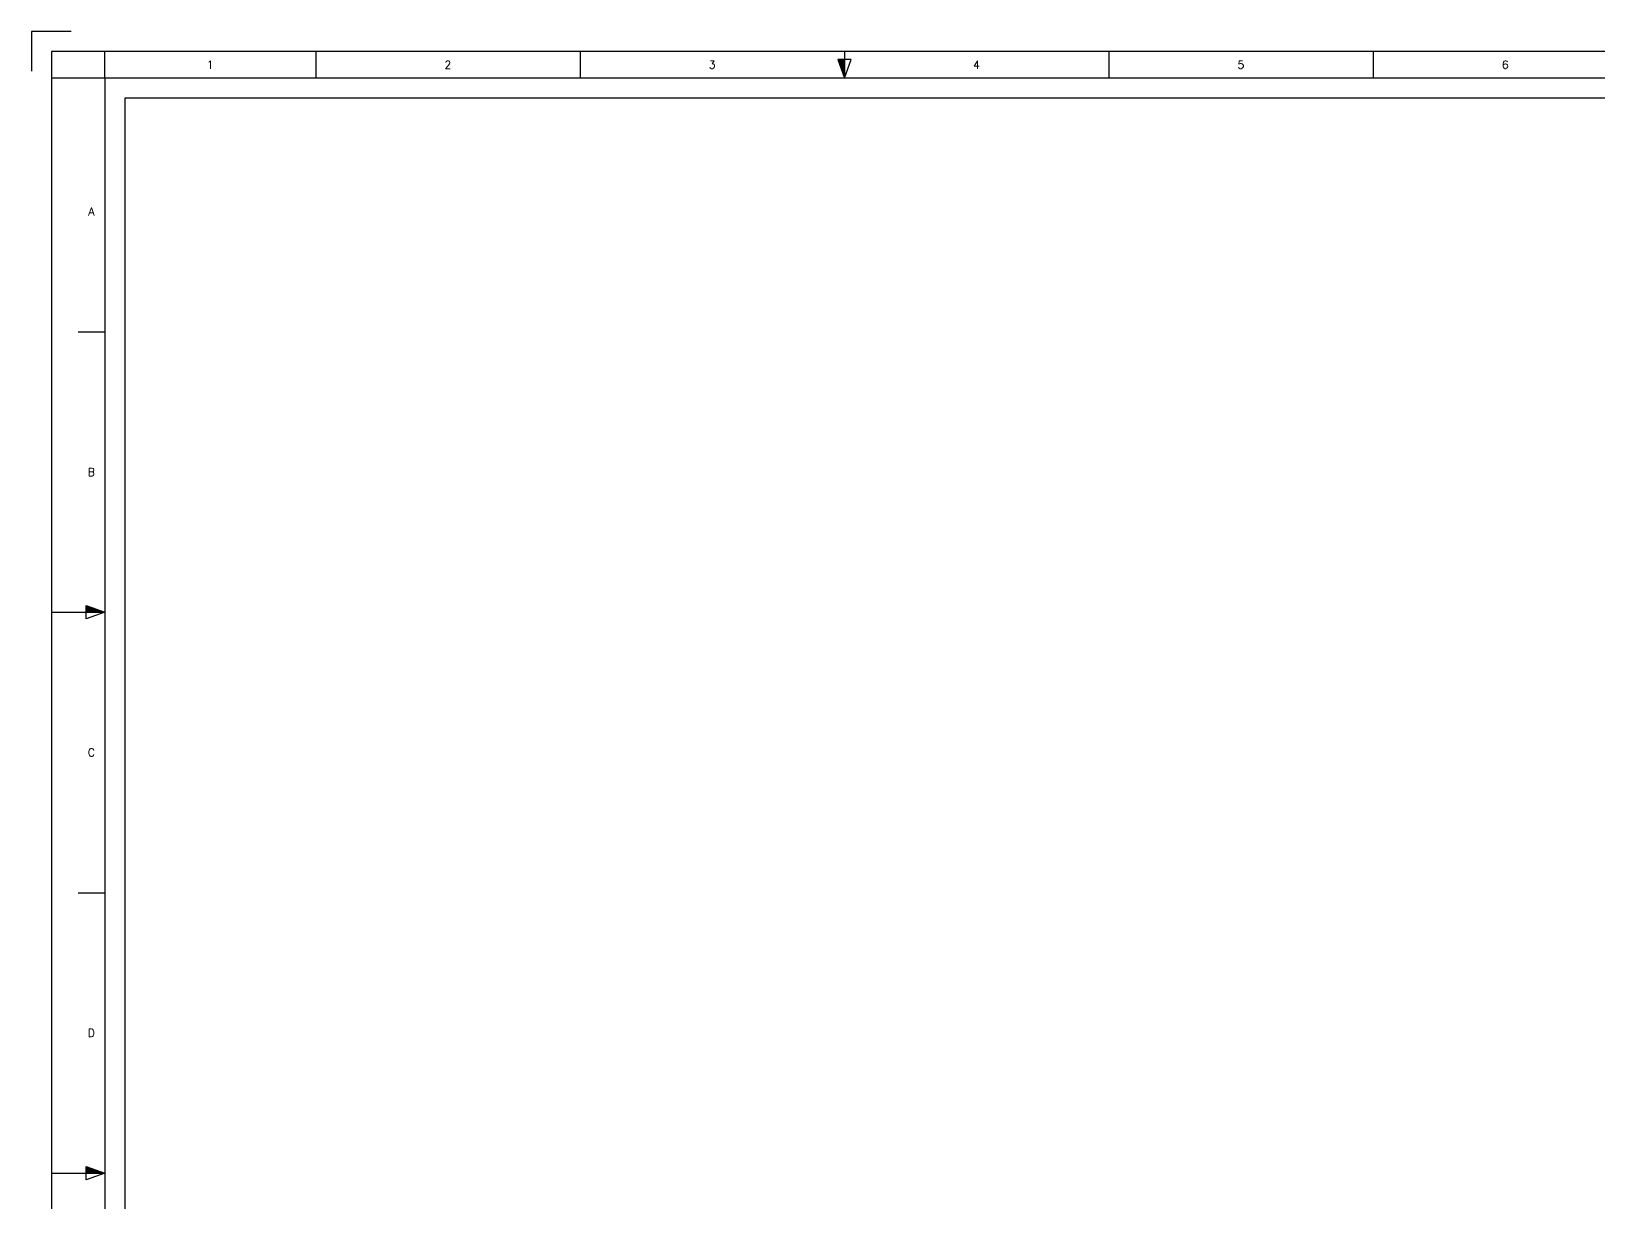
# Paper-space layout 'A0-HORIZONTAL' of a CAD drawing. Header units: millimetres. Extents: x 0 to 1.2, y 0 to 0.86.
# Drawn here: x 0 to 0.587, y 0.417 to 0.856 of the extents above; entities that cross this region are included whole.
import ezdxf
from ezdxf.enums import TextEntityAlignment as Align

# ---------------------------------------------------------------- set-up
doc = ezdxf.new("R2010")
doc.units = ezdxf.units.MM
doc.header["$LTSCALE"] = 0.01
for name, color, linetype in [('FC_BORDES', 4, 'Continuous'), ('FC_HATCH 253', 253, 'Continuous'), ('FC_R-140', 2, 'Continuous'), ('FC_R-175', 5, 'Continuous'), ('FC_R-80', 11, 'Continuous'), ('FC_ROTULO', 5, 'Continuous')]:
    doc.layers.add(name, color=color, linetype=linetype)
doc.layers.add('FC_DEFPOINTS', color=250, linetype='Continuous', plot=False)
doc.layers.add('FC_HOJA LAYOUT', color=230, linetype='Continuous', plot=False)
doc.styles.add('FC_TEXT', font='romans.shx', dxfattribs={"height": 0.002})
doc.styles.add('FC_TEXT1', font='romans.shx')

# ---------------------------------------------------------------- blocks, each defined once
blk = doc.blocks.new('FC_B_ROTULO A0 HORIZONTAL')
at = {"layer": 'FC_HATCH 253'}
h = blk.add_hatch(color=254, dxfattribs=at)
h.dxf.hatch_style = 1
h.paths.add_polyline_path([(0.30475, 0.8385), (0.30475, 0.84542), (0.30225, 0.84542)])
h = blk.add_hatch(color=254, dxfattribs=at)
h.dxf.hatch_style = 1
h.paths.add_polyline_path([(0.0275, 0.63825), (0.02058, 0.63825), (0.02058, 0.64075)])
h = blk.add_hatch(color=254, dxfattribs=at)
h.dxf.hatch_style = 1
h.paths.add_polyline_path([(0.0275, 0.428), (0.02058, 0.428), (0.02058, 0.4305)])
at = {"color": 254, "ltscale": 1.5}
blk.add_lwpolyline([(0.01487, 0.856), (0, 0.856), (0, 0.84113)], dxfattribs=at)
at = {"layer": 'FC_BORDES', "color": 4}
blk.add_lwpolyline([(0.0275, 0.8385), (0.0275, 0.0175), (1.1865, 0.0175), (1.1865, 0.8385)], close=True, dxfattribs=at)
at = {"layer": 'FC_HATCH 253'}
for points in [[(0.0275, 0.8385), (0.0275, 0.8485)], [(0.10658, 0.8485), (0.10658, 0.8385)], [(0.20567, 0.8485), (0.20567, 0.8385)], [(0.30475, 0.8485), (0.30475, 0.8385)], [(0.40383, 0.8485), (0.40383, 0.8385)], [(0.50292, 0.8485), (0.50292, 0.8385)], [(0.30475, 0.84542), (0.30475, 0.8385)], [(0.0275, 0.8385), (0.0075, 0.8385)], [(0.0175, 0.74338), (0.0275, 0.74338)], [(0.0075, 0.63825), (0.0275, 0.63825)], [(0.02058, 0.63825), (0.0275, 0.63825)], [(0.0175, 0.53313), (0.0275, 0.53313)], [(0.0075, 0.428), (0.0275, 0.428)], [(0.02058, 0.428), (0.0275, 0.428)]]:
    blk.add_lwpolyline(points, dxfattribs=at)
for points in [[(0.30225, 0.84542), (0.30475, 0.8385), (0.30725, 0.84542)], [(0.02058, 0.64075), (0.0275, 0.63825), (0.02058, 0.63575)], [(0.02058, 0.4305), (0.0275, 0.428), (0.02058, 0.4255)]]:
    blk.add_lwpolyline(points, close=True, dxfattribs=at)
at = {"layer": 'FC_HOJA LAYOUT'}
blk.add_lwpolyline([(0.0075, 0.8485), (0.0075, 0.0075), (1.1965, 0.0075), (1.1965, 0.8485)], close=True, dxfattribs=at)
at = {"layer": 'FC_ROTULO', "color": 9}
blk.add_lwpolyline([(0.035, 0.831), (0.035, 0.025), (1.179, 0.025), (1.179, 0.831)], close=True, dxfattribs=at)
at = {"layer": 'FC_DEFPOINTS', "style": 'FC_TEXT1', "flags": 2}
for tag, p in [('SAVE_TIME', (1.13773, 0.01018)), ('SAVE_BY', (1.16801, 0.01018))]:
    blk.add_attdef(tag, text='', height=0.002, dxfattribs=at).set_placement(p, align=Align.MIDDLE_CENTER)
at = {"layer": 'FC_R-140', "color": 2, "style": 'FC_TEXT1'}
blk.add_attdef('ESTRUCTURA', text='', height=0.0025, dxfattribs=at).set_placement((1.04565, 0.10465), align=Align.MIDDLE_CENTER)
at = {"layer": 'FC_R-175', "style": 'FC_TEXT1'}
blk.add_attdef('PROYECTO', text='', height=0.003, dxfattribs=at).set_placement((1.04565, 0.10965), align=Align.MIDDLE_CENTER)
at = {"layer": 'FC_R-80', "color": 254, "char_height": 0.003, "attachment_point": 5, "style": 'FC_TEXT'}
for s, insert in [('1', (0.06704, 0.8435)), ('2', (0.15613, 0.8435)), ('3', (0.25521, 0.8435)), ('4', (0.35429, 0.8435)), ('5', (0.45338, 0.8435)), ('6', (0.55246, 0.8435)), ('A', (0.0225, 0.78844)), ('B', (0.0225, 0.69081)), ('C', (0.0225, 0.58569)), ('D', (0.0225, 0.48056))]:
    blk.add_mtext_dynamic_manual_height_columns(s, width=0.0016014, gutter_width=0.045, heights=[0], dxfattribs=dict(at, insert=insert))
at = {"layer": 'FC_R-80', "style": 'FC_TEXT1'}
for tag, p in [('MODIFICACIÓN1', (1.10099, 0.05729)), ('MODIFICACIÓN2', (1.10099, 0.05192)), ('MODIFICACIÓN3', (1.10099, 0.04654)), ('MODIFICACIÓN4', (1.10099, 0.04116)), ('CÓDIGO', (1.11323, 0.02935))]:
    blk.add_attdef(tag, text='', height=0.002, dxfattribs=at).set_placement(p, align=Align.MIDDLE_LEFT)
blk.add_attdef('N.ORDEN', (1.11577, 0.03478), '', height=0.002, dxfattribs=at)

psp = doc.layouts.new('A0-HORIZONTAL')

# ---------------------------------------------------------------- block references
psp.add_blockref('FC_B_ROTULO A0 HORIZONTAL', (0, 0))

doc.saveas('drawing.dxf')
